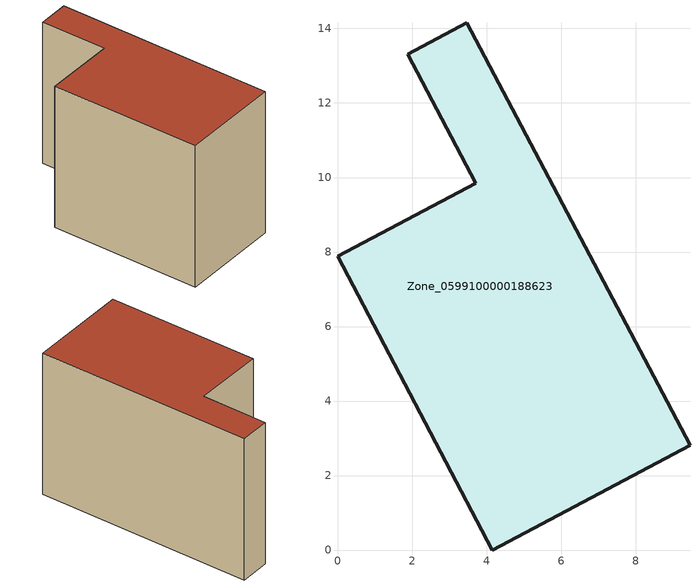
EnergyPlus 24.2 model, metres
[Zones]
Zone_0599100000188623
 floor ground (C_G): 1.88,13.31 3.47,14.15 9.46,2.82 4.16,0 0,7.88 3.71,9.84 z0
 wall outside (C_F): 4.16,0 9.46,2.82 3.47,14.15 1.88,13.31 3.71,9.84 0,7.88 4.16,0 z0:8.74
 roof outside (C_R): 3.47,14.15 1.88,13.31 3.71,9.84 0,7.88 4.16,0 9.46,2.82 z8.74
[BUILDING]
Pand.0599100000188623: North Axis=0; Terrain=City; Loads Convergence Tolerance Value=0.04; Temperature Convergence Tolerance Value=0.4; Solar Distribution=FullExterior; Maximum Number of Warmup Days=25; Minimum Number of Warmup Days=1
[Site:Location]
Rotterdam.The.Hague.AP_ZH_NLD Design_Conditions: Latitude=51.96; Longitude=4.45; Time Zone=1; Elevation=-4.5
[SITE:GROUNDTEMPERATURE:BUILDINGSURFACE]
18, 18, 18, 18, 18, 18, 18, 18, 18, 18, 18, 18
[MATERIAL] Thermal Absorptance=0.9; Solar Absorptance=0.7; Visible Absorptance=0.7
Name | Roughness | Thickness | Conductivity | Density | Specific Heat
G.TI.1975-1991 | MediumSmooth | 0.15 | 0.288461 | 540 | 1210
F.TI.1975-1991 | Rough | 0.3 | 0.230769 | 1920 | 840
R.TI.1975-1991 | MediumRough | 0.2 | 0.153846 | 1500 | 1000
[CONSTRUCTION]
C_G: G.TI.1975-1991
C_F: F.TI.1975-1991
C_R: R.TI.1975-1991
[ZONE]
Zone_0599100000188623: Type=1; Multiplier=1; Ceiling Height=Autocalculate; Volume=Autocalculate; Floor Area=autocalculate; Part of Total Floor Area=Yes
[ZONEINFILTRATION:DESIGNFLOWRATE]
Infil_Zone_0599100000188623: Zone or ZoneList or Space or SpaceList=Zone_0599100000188623; Schedule=AlwaysOn; Design Flow Rate Calculation Method=Flow/Area; Flow Rate per Floor Area=0.003; Constant Term Coefficient=1; Temperature Term Coefficient=0; Velocity Term Coefficient=0; Velocity Squared Term Coefficient=0
[HVACTEMPLATE:ZONE:IDEALLOADSAIRSYSTEM]
Zone_0599100000188623: Maximum Heating Supply Air Temperature=50; Minimum Cooling Supply Air Temperature=13; Maximum Heating Supply Air Humidity Ratio=0.0156; Minimum Cooling Supply Air Humidity Ratio=0.0077; Heating Limit=NoLimit; Cooling Limit=NoLimit; Dehumidification Control Type=ConstantSensibleHeatRatio; Cooling Sensible Heat Ratio=0.7; Dehumidification Setpoint=60; Humidification Control Type=None; Humidification Setpoint=30; Outdoor Air Method=None; Outdoor Air Flow Rate per Person=0.00944; Outdoor Air Flow Rate per Zone Floor Area=0; Outdoor Air Flow Rate per Zone=0; Demand Controlled Ventilation Type=None; Outdoor Air Economizer Type=NoEconomizer; Heat Recovery Type=None; Sensible Heat Recovery Effectiveness=0.7; Latent Heat Recovery Effectiveness=0.65
[ZONECONTROL:THERMOSTAT]
ThermostatControl_Zone_0599100000188623: Zone or ZoneList=Zone_0599100000188623; Control Type Schedule=DualSetpointControlType; Control 1=Thermostat_Zone_0599100000188623; Temperature Difference Between Cutout And Setpoint=0
[THERMOSTATSETPOINT:DUALSETPOINT]
Thermostat_Zone_0599100000188623: Heating Setpoint Temperature Schedule=HeatingSetpoint_Zone_0599100000188623; Cooling Setpoint Temperature Schedule=CoolingSetpoint_Zone_0599100000188623
[SCHEDULE:COMPACT]
HeatingSetpoint_Zone_0599100000188623: Through: 12/31, For: AllDays, Until: 24:00, 21
CoolingSetpoint_Zone_0599100000188623: Through: 12/31, For: AllDays, Until: 24:00, 24
DualSetpointControlType: Through: 12/31, For: AllDays, Until: 24:00, 4
AlwaysOn: Through: 12/31, For: AllDays, Until: 24:00, 1
